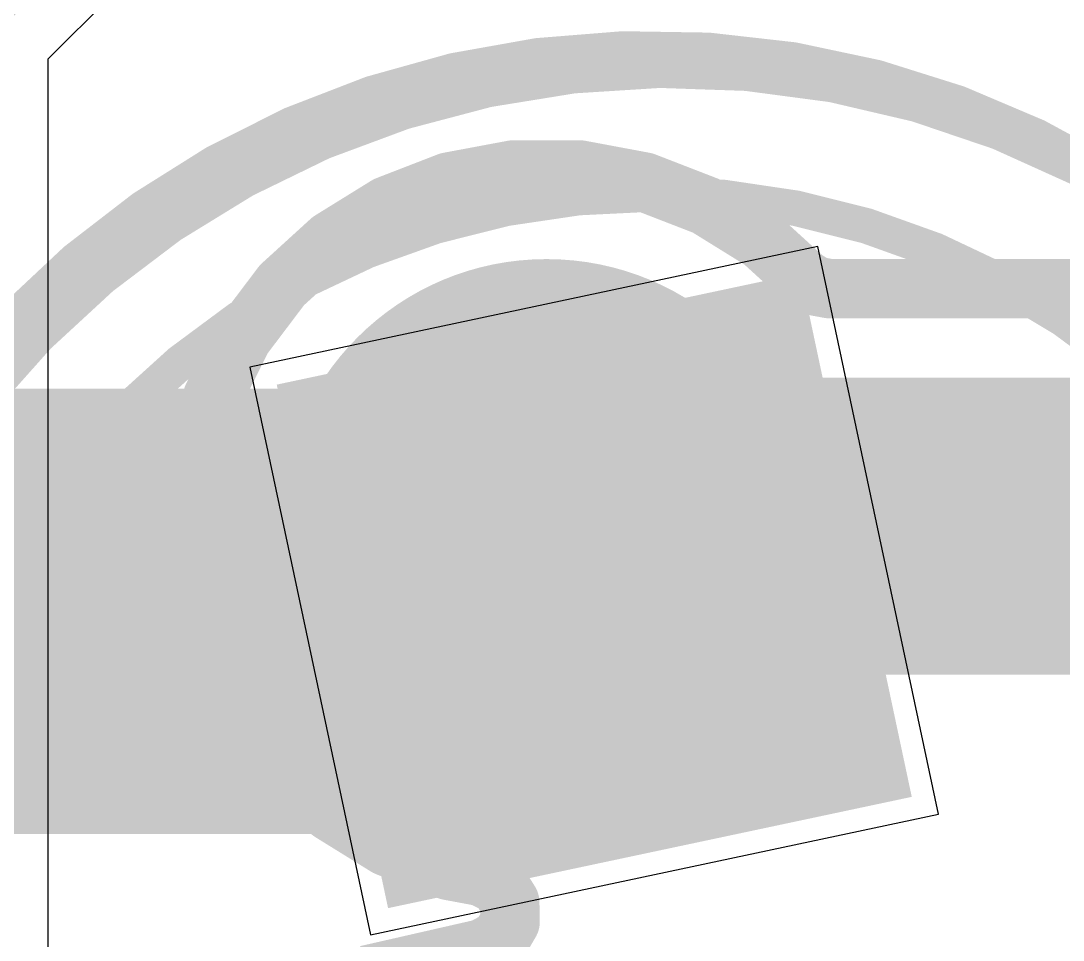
# Model space of a CAD drawing. Header units: inches. Extents: x 0 to 12.4, y -0.6 to 2.2.
# Drawn here: x 0.8692 to 1.0074, y 0.8284 to 0.9503 of the extents above; entities that cross this region are included whole.
import ezdxf

# ---------------------------------------------------------------- set-up
doc = ezdxf.new("R2010")
doc.units = ezdxf.units.IN
doc.header["$MEASUREMENT"] = 0
for name, color, linetype in [('Bottom Layer', 5, 'Continuous'), ('Bottom Solder', 6, 'Continuous'), ('Dimension', 6, 'Continuous'), ('Drill Drawing', 1, 'Continuous'), ('Mechanical 4', 56, 'Continuous'), ('Multi-Layer', 9, 'Continuous'), ('Pad Holes', 156, 'Continuous'), ('Top Layer', 1, 'Continuous'), ('Top Overlay', 2, 'Continuous'), ('Top Solder', 216, 'Continuous')]:
    doc.layers.add(name, color=color, linetype=linetype)

# ---------------------------------------------------------------- blocks, each defined once
blk = doc.blocks.new('IR333_A_49')
at = {"layer": 'Bottom Layer'}
blk.add_hatch(color=5, dxfattribs=at).paths.add_polyline_path([(-0.08149615, 0.03149605), (-0.01850405, 0.03149605), (-0.01850405, -0.03149605), (-0.08149615, -0.03149605)])
at = {"layer": 'Bottom Solder'}
blk.add_hatch(color=6, dxfattribs=at).paths.add_polyline_path([(-0.08549615, 0.03549605), (-0.01450405, 0.03549605), (-0.01450405, -0.03549605), (-0.08549615, -0.03549605)])
at = {"layer": 'Multi-Layer'}
blk.add_hatch(color=9, dxfattribs=at).paths.add_polyline_path([(-0.08149615, 0.03149605), (-0.01850405, 0.03149605), (-0.01850405, -0.03149605), (-0.08149615, -0.03149605)])
at = {"layer": 'Pad Holes'}
h = blk.add_hatch(color=7, dxfattribs=at)
edge = h.paths.add_edge_path()
edge.add_arc((-0.0500001, 0), 0.017717, 0, 360)
at = {"layer": 'Top Layer'}
blk.add_hatch(color=1, dxfattribs=at).paths.add_polyline_path([(-0.08149615, 0.03149605), (-0.01850405, 0.03149605), (-0.01850405, -0.03149605), (-0.08149615, -0.03149605)])
at = {"layer": 'Top Solder'}
blk.add_hatch(color=216, dxfattribs=at).paths.add_polyline_path([(-0.08549615, 0.03549605), (-0.01450405, 0.03549605), (-0.01450405, -0.03549605), (-0.08549615, -0.03549605)])
at = {"layer": 'Top Overlay'}
for points in [[(-0.1181102, 0, 0.005, 0.005, -0.7350501228491367), (0.0970696, 0.0672869, 0.005, 0.005, 0)], [(0.0970696, -0.0672869, 0.005, 0.005, -0.7350501228491367), (-0.1181102, 0, 0.005, 0.005, 0)], [(-0.0500002, -0.061, 0.005, 0.005, 0), (-0.0500001, -0.0409999, 0.005, 0.005, 0)], [(-0.06, -0.051, 0.005, 0.005, 0), (-0.04, -0.0509998, 0.005, 0.005, 0)]]:
    blk.add_lwpolyline(points, format="xyseb", dxfattribs=at)
for points in [[(-0.1193602, 0, 0.0025, 0.0025, 1), (-0.1168602, 0, 0.0025, 0.0025, 1)], [(-0.1193602, 0, 0.0025, 0.0025, 1), (-0.1168602, 0, 0.0025, 0.0025, 1)], [(-0.0512501, -0.0409999, 0.0025, 0.0025, 1), (-0.0487501, -0.0409999, 0.0025, 0.0025, 1)], [(-0.06125, -0.051, 0.0025, 0.0025, 1), (-0.05875, -0.051, 0.0025, 0.0025, 1)], [(-0.04125, -0.0509998, 0.0025, 0.0025, 1), (-0.03875, -0.0509998, 0.0025, 0.0025, 1)], [(-0.0512502, -0.061, 0.0025, 0.0025, 1), (-0.0487502, -0.061, 0.0025, 0.0025, 1)]]:
    blk.add_lwpolyline(points, format="xyseb", close=True, dxfattribs=at)

msp = doc.modelspace()

# ---------------------------------------------------------------- hatches: boundary and pattern name
at = {"layer": 'Dimension'}
h = msp.add_hatch(color=6, dxfattribs=at)
edge = h.paths.add_edge_path()
edge.add_arc((0.9388854, 0.8833016), 0.035433, 0, 360)
h = msp.add_hatch(color=6, dxfattribs=at)
edge = h.paths.add_edge_path()
edge.add_arc((0.9388854, 0.8833016), 0.035433, 0, 360)

# ---------------------------------------------------------------- linework, layer by layer
at = {"layer": 'Bottom Layer'}
for points in [[(0.9424726, 0.872, 0.0590551, 0.0590551, 0), (0.9452167, 0.8747441, 0.0590551, 0.0590551, 0)], [(0.758, 0.872, 0.0590551, 0.0590551, 0), (0.9424726, 0.872, 0.0590551, 0.0590551, 0)]]:
    msp.add_lwpolyline(points, format="xyseb", dxfattribs=at)
for points in [[(0.9304529, 0.8747441, 0.0295275, 0.0295275, 1), (0.9599805, 0.8747441, 0.0295275, 0.0295275, 1)], [(0.9277088, 0.872, 0.0295275, 0.0295275, 1), (0.9572364, 0.872, 0.0295275, 0.0295275, 1)], [(0.9277088, 0.872, 0.0295275, 0.0295275, 1), (0.9572364, 0.872, 0.0295275, 0.0295275, 1)]]:
    msp.add_lwpolyline(points, format="xyseb", close=True, dxfattribs=at)
at = {"layer": 'Dimension'}
for points in [[(0.9261176, 0.9289974, 0.007874, 0.007874, 0), (0.9342841, 0.930524, 0.007874, 0.007874, 0)], [(0.9342841, 0.930524, 0.007874, 0.007874, 0), (0.9342842, 0.930524, 0.007874, 0.007874, 0)], [(0.9342842, 0.930524, 0.007874, 0.007874, 0), (0.9345057, 0.9305654, 0.007874, 0.007874, 0)], [(0.9345057, 0.9305654, 0.007874, 0.007874, 0), (0.943265, 0.9305654, 0.007874, 0.007874, 0)], [(0.943265, 0.9305654, 0.007874, 0.007874, 0), (0.9434865, 0.930524, 0.007874, 0.007874, 0)], [(0.9434865, 0.930524, 0.007874, 0.007874, 0), (0.9434867, 0.930524, 0.007874, 0.007874, 0)], [(0.9434867, 0.930524, 0.007874, 0.007874, 0), (0.9516532, 0.9289974, 0.007874, 0.007874, 0)], [(0.9256853, 0.9288744, 0.007874, 0.007874, 0), (0.9258956, 0.9289559, 0.007874, 0.007874, 0)], [(0.9258956, 0.9289559, 0.007874, 0.007874, 0), (0.9261174, 0.9289974, 0.007874, 0.007874, 0)], [(0.9261174, 0.9289974, 0.007874, 0.007874, 0), (0.9261176, 0.9289974, 0.007874, 0.007874, 0)], [(0.9516532, 0.9289974, 0.007874, 0.007874, 0), (0.9518752, 0.9289559, 0.007874, 0.007874, 0)], [(0.9518752, 0.9289559, 0.007874, 0.007874, 0), (0.9520856, 0.9288744, 0.007874, 0.007874, 0)], [(0.9179382, 0.9258732, 0.007874, 0.007874, 0), (0.9256851, 0.9288743, 0.007874, 0.007874, 0)], [(0.9256851, 0.9288743, 0.007874, 0.007874, 0), (0.9256853, 0.9288744, 0.007874, 0.007874, 0)], [(0.9520856, 0.9288743, 0.007874, 0.007874, 0), (0.9520856, 0.9288744, 0.007874, 0.007874, 0)], [(0.9520856, 0.9288743, 0.007874, 0.007874, 0), (0.9593557, 0.9260579, 0.007874, 0.007874, 0)], [(0.9104724, 0.9212993, 0.007874, 0.007874, 0), (0.9175359, 0.9256728, 0.007874, 0.007874, 0)], [(0.9175359, 0.9256728, 0.007874, 0.007874, 0), (0.9175361, 0.9256729, 0.007874, 0.007874, 0)], [(0.9175361, 0.9256729, 0.007874, 0.007874, 0), (0.9177279, 0.9257917, 0.007874, 0.007874, 0)], [(0.9177279, 0.9257917, 0.007874, 0.007874, 0), (0.917938, 0.9258731, 0.007874, 0.007874, 0)], [(0.917938, 0.9258731, 0.007874, 0.007874, 0), (0.9179382, 0.9258732, 0.007874, 0.007874, 0)], [(0.9593557, 0.9260579, 0.007874, 0.007874, 0), (0.9600429, 0.9257917, 0.007874, 0.007874, 0)], [(0.9600429, 0.9257917, 0.007874, 0.007874, 0), (0.9602348, 0.9256728, 0.007874, 0.007874, 0)], [(0.9602348, 0.9256728, 0.007874, 0.007874, 0), (0.9672984, 0.9212993, 0.007874, 0.007874, 0)], [(0.9039743, 0.9154317, 0.007874, 0.007874, 0), (0.9101139, 0.9210285, 0.007874, 0.007874, 0)], [(0.9101139, 0.9210285, 0.007874, 0.007874, 0), (0.910114, 0.9210287, 0.007874, 0.007874, 0)], [(0.910114, 0.9210287, 0.007874, 0.007874, 0), (0.9102806, 0.9211805, 0.007874, 0.007874, 0)], [(0.9102806, 0.9211805, 0.007874, 0.007874, 0), (0.910472, 0.9212991, 0.007874, 0.007874, 0)], [(0.910472, 0.9212991, 0.007874, 0.007874, 0), (0.9104724, 0.9212993, 0.007874, 0.007874, 0)], [(0.9672984, 0.9212993, 0.007874, 0.007874, 0), (0.9672985, 0.9212992, 0.007874, 0.007874, 0)], [(0.9672985, 0.9212992, 0.007874, 0.007874, 0), (0.9674902, 0.9211805, 0.007874, 0.007874, 0)], [(0.9674902, 0.9211805, 0.007874, 0.007874, 0), (0.9694296, 0.9194124, 0.007874, 0.007874, 0)], [(0.9694296, 0.9194124, 0.007874, 0.007874, 0), (0.9730726, 0.9160915, 0.007874, 0.007874, 0)], [(0.9036716, 0.9150996, 0.007874, 0.007874, 0), (0.9038074, 0.9152794, 0.007874, 0.007874, 0)], [(0.9038074, 0.9152794, 0.007874, 0.007874, 0), (0.9039739, 0.9154313, 0.007874, 0.007874, 0)], [(0.9039739, 0.9154313, 0.007874, 0.007874, 0), (0.9039743, 0.9154317, 0.007874, 0.007874, 0)], [(0.9730726, 0.9160915, 0.007874, 0.007874, 0), (0.9745979, 0.915147, 0.007874, 0.007874, 0)], [(0.9745979, 0.915147, 0.007874, 0.007874, 0), (0.9763615, 0.9148174, 0.007874, 0.007874, 0)], [(0.8986647, 0.9084694, 0.007874, 0.007874, 0), (0.9036713, 0.9150992, 0.007874, 0.007874, 0)], [(0.9036713, 0.9150992, 0.007874, 0.007874, 0), (0.9036716, 0.9150996, 0.007874, 0.007874, 0)], [(0.9763615, 0.9148174, 0.007874, 0.007874, 0), (1.0508518, 0.9148174, 0.007874, 0.007874, 0)], [(0.8984284, 0.9080878, 0.007874, 0.007874, 0), (0.8985288, 0.9082894, 0.007874, 0.007874, 0)], [(0.8985288, 0.9082894, 0.007874, 0.007874, 0), (0.8986644, 0.908469, 0.007874, 0.007874, 0)], [(0.8986644, 0.908469, 0.007874, 0.007874, 0), (0.8986647, 0.9084694, 0.007874, 0.007874, 0)], [(0.894725, 0.9006504, 0.007874, 0.007874, 0), (0.8984282, 0.9080874, 0.007874, 0.007874, 0)], [(0.8984282, 0.9080874, 0.007874, 0.007874, 0), (0.8984284, 0.9080878, 0.007874, 0.007874, 0)], [(0.8924106, 0.8926678, 0.007874, 0.007874, 0), (0.8945626, 0.9002313, 0.007874, 0.007874, 0)], [(0.8945626, 0.9002313, 0.007874, 0.007874, 0), (0.8945628, 0.9002317, 0.007874, 0.007874, 0)], [(0.8945628, 0.9002317, 0.007874, 0.007874, 0), (0.8946244, 0.9004484, 0.007874, 0.007874, 0)], [(0.8946244, 0.9004484, 0.007874, 0.007874, 0), (0.8947248, 0.9006501, 0.007874, 0.007874, 0)], [(0.8947248, 0.9006501, 0.007874, 0.007874, 0), (0.894725, 0.9006504, 0.007874, 0.007874, 0)], [(0.9388854, 0.8833016, 0.0393701, 0.0393701, 0), (1.0475751, 0.8833016, 0.0393701, 0.0393701, 0)], [(0.8917146, 0.8864904, 0.007874, 0.007874, 0), (0.8922065, 0.8917988, 0.007874, 0.007874, 0)], [(0.8922065, 0.8917989, 0.007874, 0.007874, 0), (0.8922273, 0.8920235, 0.007874, 0.007874, 0)], [(0.8922065, 0.8917988, 0.007874, 0.007874, 0), (0.8922065, 0.8917989, 0.007874, 0.007874, 0)], [(0.8922273, 0.8920235, 0.007874, 0.007874, 0), (0.8924106, 0.8926678, 0.007874, 0.007874, 0)], [(0.8914191, 0.8833016, 0.007874, 0.007874, 0), (0.8917146, 0.8864904, 0.007874, 0.007874, 0)], [(0.8914191, 0.8833016, 0.007874, 0.007874, 0), (0.89144, 0.8830769, 0.007874, 0.007874, 0)], [(0.89144, 0.8830769, 0.007874, 0.007874, 0), (0.8921918, 0.8749632, 0.007874, 0.007874, 0)], [(0.8921918, 0.8749632, 0.007874, 0.007874, 0), (0.8922273, 0.8745797, 0.007874, 0.007874, 0)], [(0.8922273, 0.8745797, 0.007874, 0.007874, 0), (0.8922891, 0.8743626, 0.007874, 0.007874, 0)], [(0.8922891, 0.8743626, 0.007874, 0.007874, 0), (0.8945626, 0.866372, 0.007874, 0.007874, 0)], [(0.8945626, 0.866372, 0.007874, 0.007874, 0), (0.8945627, 0.8663717, 0.007874, 0.007874, 0)], [(0.8945627, 0.8663717, 0.007874, 0.007874, 0), (0.8946244, 0.8661548, 0.007874, 0.007874, 0)], [(0.8946244, 0.8661548, 0.007874, 0.007874, 0), (0.8947249, 0.8659531, 0.007874, 0.007874, 0)], [(0.8947249, 0.8659531, 0.007874, 0.007874, 0), (0.894725, 0.8659529, 0.007874, 0.007874, 0)], [(0.894725, 0.8659529, 0.007874, 0.007874, 0), (0.8984282, 0.8585158, 0.007874, 0.007874, 0)], [(0.8984282, 0.8585158, 0.007874, 0.007874, 0), (0.8984283, 0.8585157, 0.007874, 0.007874, 0)], [(0.8984283, 0.8585157, 0.007874, 0.007874, 0), (0.8985288, 0.8583139, 0.007874, 0.007874, 0)], [(0.8985288, 0.8583139, 0.007874, 0.007874, 0), (0.8986646, 0.8581341, 0.007874, 0.007874, 0)], [(0.8986646, 0.8581341, 0.007874, 0.007874, 0), (0.8986647, 0.8581339, 0.007874, 0.007874, 0)], [(0.8986647, 0.8581339, 0.007874, 0.007874, 0), (0.9036713, 0.8515041, 0.007874, 0.007874, 0)], [(0.9036713, 0.8515041, 0.007874, 0.007874, 0), (0.9036715, 0.8515039, 0.007874, 0.007874, 0)], [(0.9036715, 0.8515039, 0.007874, 0.007874, 0), (0.9038074, 0.8513238, 0.007874, 0.007874, 0)], [(0.9038074, 0.8513238, 0.007874, 0.007874, 0), (0.9039742, 0.8511718, 0.007874, 0.007874, 0)], [(0.9039742, 0.8511718, 0.007874, 0.007874, 0), (0.9039743, 0.8511716, 0.007874, 0.007874, 0)], [(0.9039743, 0.8511716, 0.007874, 0.007874, 0), (0.9061325, 0.8492042, 0.007874, 0.007874, 0)], [(0.9061325, 0.8492042, 0.007874, 0.007874, 0), (0.9102806, 0.8454227, 0.007874, 0.007874, 0)], [(0.9102806, 0.8454227, 0.007874, 0.007874, 0), (0.9177279, 0.8408116, 0.007874, 0.007874, 0)], [(0.9177279, 0.8408116, 0.007874, 0.007874, 0), (0.9258956, 0.8376474, 0.007874, 0.007874, 0)], [(0.9258956, 0.8376474, 0.007874, 0.007874, 0), (0.930233, 0.8368366, 0.007874, 0.007874, 0)], [(0.930233, 0.8368366, 0.007874, 0.007874, 0), (0.9325962, 0.8356715, 0.007874, 0.007874, 0)], [(0.9325962, 0.8356715, 0.007874, 0.007874, 0), (0.9340097, 0.8334479, 0.007874, 0.007874, 0)], [(0.9340097, 0.8334479, 0.007874, 0.007874, 0), (0.9340618, 0.8308136, 0.007874, 0.007874, 0)], [(0.9327374, 0.8285359, 0.007874, 0.007874, 0), (0.9340618, 0.8308136, 0.007874, 0.007874, 0)], [(0.9304221, 0.8272783, 0.007874, 0.007874, 0), (0.9327374, 0.8285359, 0.007874, 0.007874, 0)], [(0.9150487, 0.82377, 0.007874, 0.007874, 0), (0.9304221, 0.8272783, 0.007874, 0.007874, 0)]]:
    msp.add_lwpolyline(points, format="xyseb", dxfattribs=at)
for points in [[(0.9323156, 0.930524, 0.003937, 0.003937, 1), (0.9362526, 0.930524, 0.003937, 0.003937, 1)], [(0.9323156, 0.930524, 0.003937, 0.003937, 1), (0.9362526, 0.930524, 0.003937, 0.003937, 1)], [(0.9323157, 0.930524, 0.003937, 0.003937, 1), (0.9362527, 0.930524, 0.003937, 0.003937, 1)], [(0.9323157, 0.930524, 0.003937, 0.003937, 1), (0.9362527, 0.930524, 0.003937, 0.003937, 1)], [(0.9325372, 0.9305654, 0.003937, 0.003937, 1), (0.9364742, 0.9305654, 0.003937, 0.003937, 1)], [(0.9325372, 0.9305654, 0.003937, 0.003937, 1), (0.9364742, 0.9305654, 0.003937, 0.003937, 1)], [(0.9412965, 0.9305654, 0.003937, 0.003937, 1), (0.9452335, 0.9305654, 0.003937, 0.003937, 1)], [(0.9412965, 0.9305654, 0.003937, 0.003937, 1), (0.9452335, 0.9305654, 0.003937, 0.003937, 1)], [(0.941518, 0.930524, 0.003937, 0.003937, 1), (0.945455, 0.930524, 0.003937, 0.003937, 1)], [(0.941518, 0.930524, 0.003937, 0.003937, 1), (0.945455, 0.930524, 0.003937, 0.003937, 1)], [(0.9415182, 0.930524, 0.003937, 0.003937, 1), (0.9454552, 0.930524, 0.003937, 0.003937, 1)], [(0.9415182, 0.930524, 0.003937, 0.003937, 1), (0.9454552, 0.930524, 0.003937, 0.003937, 1)], [(0.9239271, 0.9289559, 0.003937, 0.003937, 1), (0.9278641, 0.9289559, 0.003937, 0.003937, 1)], [(0.9239271, 0.9289559, 0.003937, 0.003937, 1), (0.9278641, 0.9289559, 0.003937, 0.003937, 1)], [(0.9241489, 0.9289974, 0.003937, 0.003937, 1), (0.9280859, 0.9289974, 0.003937, 0.003937, 1)], [(0.9241489, 0.9289974, 0.003937, 0.003937, 1), (0.9280859, 0.9289974, 0.003937, 0.003937, 1)], [(0.9241491, 0.9289974, 0.003937, 0.003937, 1), (0.9280861, 0.9289974, 0.003937, 0.003937, 1)], [(0.9241491, 0.9289974, 0.003937, 0.003937, 1), (0.9280861, 0.9289974, 0.003937, 0.003937, 1)], [(0.9496847, 0.9289974, 0.003937, 0.003937, 1), (0.9536217, 0.9289974, 0.003937, 0.003937, 1)], [(0.9496847, 0.9289974, 0.003937, 0.003937, 1), (0.9536217, 0.9289974, 0.003937, 0.003937, 1)], [(0.9499067, 0.9289559, 0.003937, 0.003937, 1), (0.9538437, 0.9289559, 0.003937, 0.003937, 1)], [(0.9499067, 0.9289559, 0.003937, 0.003937, 1), (0.9538437, 0.9289559, 0.003937, 0.003937, 1)], [(0.9237166, 0.9288743, 0.003937, 0.003937, 1), (0.9276536, 0.9288743, 0.003937, 0.003937, 1)], [(0.9237166, 0.9288743, 0.003937, 0.003937, 1), (0.9276536, 0.9288743, 0.003937, 0.003937, 1)], [(0.9237168, 0.9288744, 0.003937, 0.003937, 1), (0.9276538, 0.9288744, 0.003937, 0.003937, 1)], [(0.9237168, 0.9288744, 0.003937, 0.003937, 1), (0.9276538, 0.9288744, 0.003937, 0.003937, 1)], [(0.9501171, 0.9288744, 0.003937, 0.003937, 1), (0.9540541, 0.9288744, 0.003937, 0.003937, 1)], [(0.9501171, 0.9288744, 0.003937, 0.003937, 1), (0.9540541, 0.9288744, 0.003937, 0.003937, 1)], [(0.9501171, 0.9288743, 0.003937, 0.003937, 1), (0.9540541, 0.9288743, 0.003937, 0.003937, 1)], [(0.9501171, 0.9288743, 0.003937, 0.003937, 1), (0.9540541, 0.9288743, 0.003937, 0.003937, 1)], [(0.9155674, 0.9256728, 0.003937, 0.003937, 1), (0.9195044, 0.9256728, 0.003937, 0.003937, 1)], [(0.9155674, 0.9256728, 0.003937, 0.003937, 1), (0.9195044, 0.9256728, 0.003937, 0.003937, 1)], [(0.9155676, 0.9256729, 0.003937, 0.003937, 1), (0.9195046, 0.9256729, 0.003937, 0.003937, 1)], [(0.9155676, 0.9256729, 0.003937, 0.003937, 1), (0.9195046, 0.9256729, 0.003937, 0.003937, 1)], [(0.9157594, 0.9257917, 0.003937, 0.003937, 1), (0.9196964, 0.9257917, 0.003937, 0.003937, 1)], [(0.9157594, 0.9257917, 0.003937, 0.003937, 1), (0.9196964, 0.9257917, 0.003937, 0.003937, 1)], [(0.9159695, 0.9258731, 0.003937, 0.003937, 1), (0.9199065, 0.9258731, 0.003937, 0.003937, 1)], [(0.9159695, 0.9258731, 0.003937, 0.003937, 1), (0.9199065, 0.9258731, 0.003937, 0.003937, 1)], [(0.9159697, 0.9258732, 0.003937, 0.003937, 1), (0.9199067, 0.9258732, 0.003937, 0.003937, 1)], [(0.9159697, 0.9258732, 0.003937, 0.003937, 1), (0.9199067, 0.9258732, 0.003937, 0.003937, 1)], [(0.9573872, 0.9260579, 0.003937, 0.003937, 1), (0.9613242, 0.9260579, 0.003937, 0.003937, 1)], [(0.9573872, 0.9260579, 0.003937, 0.003937, 1), (0.9613242, 0.9260579, 0.003937, 0.003937, 1)], [(0.9580744, 0.9257917, 0.003937, 0.003937, 1), (0.9620114, 0.9257917, 0.003937, 0.003937, 1)], [(0.9580744, 0.9257917, 0.003937, 0.003937, 1), (0.9620114, 0.9257917, 0.003937, 0.003937, 1)], [(0.9582663, 0.9256728, 0.003937, 0.003937, 1), (0.9622033, 0.9256728, 0.003937, 0.003937, 1)], [(0.9582663, 0.9256728, 0.003937, 0.003937, 1), (0.9622033, 0.9256728, 0.003937, 0.003937, 1)], [(0.9081454, 0.9210285, 0.003937, 0.003937, 1), (0.9120824, 0.9210285, 0.003937, 0.003937, 1)], [(0.9081454, 0.9210285, 0.003937, 0.003937, 1), (0.9120824, 0.9210285, 0.003937, 0.003937, 1)], [(0.9081455, 0.9210287, 0.003937, 0.003937, 1), (0.9120825, 0.9210287, 0.003937, 0.003937, 1)], [(0.9081455, 0.9210287, 0.003937, 0.003937, 1), (0.9120825, 0.9210287, 0.003937, 0.003937, 1)], [(0.9083121, 0.9211805, 0.003937, 0.003937, 1), (0.9122491, 0.9211805, 0.003937, 0.003937, 1)], [(0.9083121, 0.9211805, 0.003937, 0.003937, 1), (0.9122491, 0.9211805, 0.003937, 0.003937, 1)], [(0.9085035, 0.9212991, 0.003937, 0.003937, 1), (0.9124405, 0.9212991, 0.003937, 0.003937, 1)], [(0.9085035, 0.9212991, 0.003937, 0.003937, 1), (0.9124405, 0.9212991, 0.003937, 0.003937, 1)], [(0.9085039, 0.9212993, 0.003937, 0.003937, 1), (0.9124409, 0.9212993, 0.003937, 0.003937, 1)], [(0.9085039, 0.9212993, 0.003937, 0.003937, 1), (0.9124409, 0.9212993, 0.003937, 0.003937, 1)], [(0.9653299, 0.9212993, 0.003937, 0.003937, 1), (0.9692669, 0.9212993, 0.003937, 0.003937, 1)], [(0.9653299, 0.9212993, 0.003937, 0.003937, 1), (0.9692669, 0.9212993, 0.003937, 0.003937, 1)], [(0.96533, 0.9212992, 0.003937, 0.003937, 1), (0.969267, 0.9212992, 0.003937, 0.003937, 1)], [(0.96533, 0.9212992, 0.003937, 0.003937, 1), (0.969267, 0.9212992, 0.003937, 0.003937, 1)], [(0.9655217, 0.9211805, 0.003937, 0.003937, 1), (0.9694587, 0.9211805, 0.003937, 0.003937, 1)], [(0.9655217, 0.9211805, 0.003937, 0.003937, 1), (0.9694587, 0.9211805, 0.003937, 0.003937, 1)], [(0.9674611, 0.9194124, 0.003937, 0.003937, 1), (0.9713981, 0.9194124, 0.003937, 0.003937, 1)], [(0.9674611, 0.9194124, 0.003937, 0.003937, 1), (0.9713981, 0.9194124, 0.003937, 0.003937, 1)], [(0.9018389, 0.9152794, 0.003937, 0.003937, 1), (0.9057759, 0.9152794, 0.003937, 0.003937, 1)], [(0.9018389, 0.9152794, 0.003937, 0.003937, 1), (0.9057759, 0.9152794, 0.003937, 0.003937, 1)], [(0.9020054, 0.9154313, 0.003937, 0.003937, 1), (0.9059424, 0.9154313, 0.003937, 0.003937, 1)], [(0.9020054, 0.9154313, 0.003937, 0.003937, 1), (0.9059424, 0.9154313, 0.003937, 0.003937, 1)], [(0.9020058, 0.9154317, 0.003937, 0.003937, 1), (0.9059428, 0.9154317, 0.003937, 0.003937, 1)], [(0.9020058, 0.9154317, 0.003937, 0.003937, 1), (0.9059428, 0.9154317, 0.003937, 0.003937, 1)], [(0.9711041, 0.9160915, 0.003937, 0.003937, 1), (0.9750411, 0.9160915, 0.003937, 0.003937, 1)], [(0.9711041, 0.9160915, 0.003937, 0.003937, 1), (0.9750411, 0.9160915, 0.003937, 0.003937, 1)], [(0.9726294, 0.915147, 0.003937, 0.003937, 1), (0.9765664, 0.915147, 0.003937, 0.003937, 1)], [(0.9726294, 0.915147, 0.003937, 0.003937, 1), (0.9765664, 0.915147, 0.003937, 0.003937, 1)], [(0.9017028, 0.9150992, 0.003937, 0.003937, 1), (0.9056398, 0.9150992, 0.003937, 0.003937, 1)], [(0.9017028, 0.9150992, 0.003937, 0.003937, 1), (0.9056398, 0.9150992, 0.003937, 0.003937, 1)], [(0.9017031, 0.9150996, 0.003937, 0.003937, 1), (0.9056401, 0.9150996, 0.003937, 0.003937, 1)], [(0.9017031, 0.9150996, 0.003937, 0.003937, 1), (0.9056401, 0.9150996, 0.003937, 0.003937, 1)], [(0.974393, 0.9148174, 0.003937, 0.003937, 1), (0.97833, 0.9148174, 0.003937, 0.003937, 1)], [(0.974393, 0.9148174, 0.003937, 0.003937, 1), (0.97833, 0.9148174, 0.003937, 0.003937, 1)], [(0.8965603, 0.9082894, 0.003937, 0.003937, 1), (0.9004973, 0.9082894, 0.003937, 0.003937, 1)], [(0.8965603, 0.9082894, 0.003937, 0.003937, 1), (0.9004973, 0.9082894, 0.003937, 0.003937, 1)], [(0.8966959, 0.908469, 0.003937, 0.003937, 1), (0.9006329, 0.908469, 0.003937, 0.003937, 1)], [(0.8966959, 0.908469, 0.003937, 0.003937, 1), (0.9006329, 0.908469, 0.003937, 0.003937, 1)], [(0.8966962, 0.9084694, 0.003937, 0.003937, 1), (0.9006332, 0.9084694, 0.003937, 0.003937, 1)], [(0.8966962, 0.9084694, 0.003937, 0.003937, 1), (0.9006332, 0.9084694, 0.003937, 0.003937, 1)], [(0.8964597, 0.9080874, 0.003937, 0.003937, 1), (0.9003967, 0.9080874, 0.003937, 0.003937, 1)], [(0.8964597, 0.9080874, 0.003937, 0.003937, 1), (0.9003967, 0.9080874, 0.003937, 0.003937, 1)], [(0.8964599, 0.9080878, 0.003937, 0.003937, 1), (0.9003969, 0.9080878, 0.003937, 0.003937, 1)], [(0.8964599, 0.9080878, 0.003937, 0.003937, 1), (0.9003969, 0.9080878, 0.003937, 0.003937, 1)], [(0.8925941, 0.9002313, 0.003937, 0.003937, 1), (0.8965311, 0.9002313, 0.003937, 0.003937, 1)], [(0.8925941, 0.9002313, 0.003937, 0.003937, 1), (0.8965311, 0.9002313, 0.003937, 0.003937, 1)], [(0.8925943, 0.9002317, 0.003937, 0.003937, 1), (0.8965313, 0.9002317, 0.003937, 0.003937, 1)], [(0.8925943, 0.9002317, 0.003937, 0.003937, 1), (0.8965313, 0.9002317, 0.003937, 0.003937, 1)], [(0.8926559, 0.9004484, 0.003937, 0.003937, 1), (0.8965929, 0.9004484, 0.003937, 0.003937, 1)], [(0.8926559, 0.9004484, 0.003937, 0.003937, 1), (0.8965929, 0.9004484, 0.003937, 0.003937, 1)], [(0.8927563, 0.9006501, 0.003937, 0.003937, 1), (0.8966933, 0.9006501, 0.003937, 0.003937, 1)], [(0.8927563, 0.9006501, 0.003937, 0.003937, 1), (0.8966933, 0.9006501, 0.003937, 0.003937, 1)], [(0.8927565, 0.9006504, 0.003937, 0.003937, 1), (0.8966935, 0.9006504, 0.003937, 0.003937, 1)], [(0.8927565, 0.9006504, 0.003937, 0.003937, 1), (0.8966935, 0.9006504, 0.003937, 0.003937, 1)], [(0.9290429, 0.8833016, 0.019685, 0.019685, 1), (0.9487279, 0.8833016, 0.019685, 0.019685, 1)], [(0.890238, 0.8917989, 0.003937, 0.003937, 1), (0.894175, 0.8917989, 0.003937, 0.003937, 1)], [(0.890238, 0.8917989, 0.003937, 0.003937, 1), (0.894175, 0.8917989, 0.003937, 0.003937, 1)], [(0.890238, 0.8917988, 0.003937, 0.003937, 1), (0.894175, 0.8917988, 0.003937, 0.003937, 1)], [(0.890238, 0.8917988, 0.003937, 0.003937, 1), (0.894175, 0.8917988, 0.003937, 0.003937, 1)], [(0.8902588, 0.8920235, 0.003937, 0.003937, 1), (0.8941958, 0.8920235, 0.003937, 0.003937, 1)], [(0.8902588, 0.8920235, 0.003937, 0.003937, 1), (0.8941958, 0.8920235, 0.003937, 0.003937, 1)], [(0.8904421, 0.8926678, 0.003937, 0.003937, 1), (0.8943791, 0.8926678, 0.003937, 0.003937, 1)], [(0.8904421, 0.8926678, 0.003937, 0.003937, 1), (0.8943791, 0.8926678, 0.003937, 0.003937, 1)], [(0.8897461, 0.8864904, 0.003937, 0.003937, 1), (0.8936831, 0.8864904, 0.003937, 0.003937, 1)], [(0.8897461, 0.8864904, 0.003937, 0.003937, 1), (0.8936831, 0.8864904, 0.003937, 0.003937, 1)], [(0.8894506, 0.8833016, 0.003937, 0.003937, 1), (0.8933876, 0.8833016, 0.003937, 0.003937, 1)], [(0.8894506, 0.8833016, 0.003937, 0.003937, 1), (0.8933876, 0.8833016, 0.003937, 0.003937, 1)], [(0.8894715, 0.8830769, 0.003937, 0.003937, 1), (0.8934085, 0.8830769, 0.003937, 0.003937, 1)], [(0.8894715, 0.8830769, 0.003937, 0.003937, 1), (0.8934085, 0.8830769, 0.003937, 0.003937, 1)], [(0.8902233, 0.8749632, 0.003937, 0.003937, 1), (0.8941603, 0.8749632, 0.003937, 0.003937, 1)], [(0.8902233, 0.8749632, 0.003937, 0.003937, 1), (0.8941603, 0.8749632, 0.003937, 0.003937, 1)], [(0.8902588, 0.8745797, 0.003937, 0.003937, 1), (0.8941958, 0.8745797, 0.003937, 0.003937, 1)], [(0.8902588, 0.8745797, 0.003937, 0.003937, 1), (0.8941958, 0.8745797, 0.003937, 0.003937, 1)], [(0.8903206, 0.8743626, 0.003937, 0.003937, 1), (0.8942576, 0.8743626, 0.003937, 0.003937, 1)], [(0.8903206, 0.8743626, 0.003937, 0.003937, 1), (0.8942576, 0.8743626, 0.003937, 0.003937, 1)], [(0.8925941, 0.866372, 0.003937, 0.003937, 1), (0.8965311, 0.866372, 0.003937, 0.003937, 1)], [(0.8925941, 0.866372, 0.003937, 0.003937, 1), (0.8965311, 0.866372, 0.003937, 0.003937, 1)], [(0.8925942, 0.8663717, 0.003937, 0.003937, 1), (0.8965312, 0.8663717, 0.003937, 0.003937, 1)], [(0.8925942, 0.8663717, 0.003937, 0.003937, 1), (0.8965312, 0.8663717, 0.003937, 0.003937, 1)], [(0.8926559, 0.8661548, 0.003937, 0.003937, 1), (0.8965929, 0.8661548, 0.003937, 0.003937, 1)], [(0.8926559, 0.8661548, 0.003937, 0.003937, 1), (0.8965929, 0.8661548, 0.003937, 0.003937, 1)], [(0.8927564, 0.8659531, 0.003937, 0.003937, 1), (0.8966934, 0.8659531, 0.003937, 0.003937, 1)], [(0.8927564, 0.8659531, 0.003937, 0.003937, 1), (0.8966934, 0.8659531, 0.003937, 0.003937, 1)], [(0.8927565, 0.8659529, 0.003937, 0.003937, 1), (0.8966935, 0.8659529, 0.003937, 0.003937, 1)], [(0.8927565, 0.8659529, 0.003937, 0.003937, 1), (0.8966935, 0.8659529, 0.003937, 0.003937, 1)], [(0.8964597, 0.8585158, 0.003937, 0.003937, 1), (0.9003967, 0.8585158, 0.003937, 0.003937, 1)], [(0.8964597, 0.8585158, 0.003937, 0.003937, 1), (0.9003967, 0.8585158, 0.003937, 0.003937, 1)], [(0.8964598, 0.8585157, 0.003937, 0.003937, 1), (0.9003968, 0.8585157, 0.003937, 0.003937, 1)], [(0.8964598, 0.8585157, 0.003937, 0.003937, 1), (0.9003968, 0.8585157, 0.003937, 0.003937, 1)], [(0.8965603, 0.8583139, 0.003937, 0.003937, 1), (0.9004973, 0.8583139, 0.003937, 0.003937, 1)], [(0.8965603, 0.8583139, 0.003937, 0.003937, 1), (0.9004973, 0.8583139, 0.003937, 0.003937, 1)], [(0.8966961, 0.8581341, 0.003937, 0.003937, 1), (0.9006331, 0.8581341, 0.003937, 0.003937, 1)], [(0.8966961, 0.8581341, 0.003937, 0.003937, 1), (0.9006331, 0.8581341, 0.003937, 0.003937, 1)], [(0.8966962, 0.8581339, 0.003937, 0.003937, 1), (0.9006332, 0.8581339, 0.003937, 0.003937, 1)], [(0.8966962, 0.8581339, 0.003937, 0.003937, 1), (0.9006332, 0.8581339, 0.003937, 0.003937, 1)], [(0.9017028, 0.8515041, 0.003937, 0.003937, 1), (0.9056398, 0.8515041, 0.003937, 0.003937, 1)], [(0.9017028, 0.8515041, 0.003937, 0.003937, 1), (0.9056398, 0.8515041, 0.003937, 0.003937, 1)], [(0.901703, 0.8515039, 0.003937, 0.003937, 1), (0.90564, 0.8515039, 0.003937, 0.003937, 1)], [(0.901703, 0.8515039, 0.003937, 0.003937, 1), (0.90564, 0.8515039, 0.003937, 0.003937, 1)], [(0.9018389, 0.8513238, 0.003937, 0.003937, 1), (0.9057759, 0.8513238, 0.003937, 0.003937, 1)], [(0.9018389, 0.8513238, 0.003937, 0.003937, 1), (0.9057759, 0.8513238, 0.003937, 0.003937, 1)], [(0.9020057, 0.8511718, 0.003937, 0.003937, 1), (0.9059427, 0.8511718, 0.003937, 0.003937, 1)], [(0.9020057, 0.8511718, 0.003937, 0.003937, 1), (0.9059427, 0.8511718, 0.003937, 0.003937, 1)], [(0.9020058, 0.8511716, 0.003937, 0.003937, 1), (0.9059428, 0.8511716, 0.003937, 0.003937, 1)], [(0.9020058, 0.8511716, 0.003937, 0.003937, 1), (0.9059428, 0.8511716, 0.003937, 0.003937, 1)], [(0.904164, 0.8492042, 0.003937, 0.003937, 1), (0.908101, 0.8492042, 0.003937, 0.003937, 1)], [(0.904164, 0.8492042, 0.003937, 0.003937, 1), (0.908101, 0.8492042, 0.003937, 0.003937, 1)], [(0.9083121, 0.8454227, 0.003937, 0.003937, 1), (0.9122491, 0.8454227, 0.003937, 0.003937, 1)], [(0.9083121, 0.8454227, 0.003937, 0.003937, 1), (0.9122491, 0.8454227, 0.003937, 0.003937, 1)], [(0.9157594, 0.8408116, 0.003937, 0.003937, 1), (0.9196964, 0.8408116, 0.003937, 0.003937, 1)], [(0.9157594, 0.8408116, 0.003937, 0.003937, 1), (0.9196964, 0.8408116, 0.003937, 0.003937, 1)], [(0.9239271, 0.8376474, 0.003937, 0.003937, 1), (0.9278641, 0.8376474, 0.003937, 0.003937, 1)], [(0.9239271, 0.8376474, 0.003937, 0.003937, 1), (0.9278641, 0.8376474, 0.003937, 0.003937, 1)], [(0.9282645, 0.8368366, 0.003937, 0.003937, 1), (0.9322015, 0.8368366, 0.003937, 0.003937, 1)], [(0.9282645, 0.8368366, 0.003937, 0.003937, 1), (0.9322015, 0.8368366, 0.003937, 0.003937, 1)], [(0.9306277, 0.8356715, 0.003937, 0.003937, 1), (0.9345647, 0.8356715, 0.003937, 0.003937, 1)], [(0.9306277, 0.8356715, 0.003937, 0.003937, 1), (0.9345647, 0.8356715, 0.003937, 0.003937, 1)], [(0.9320412, 0.8334479, 0.003937, 0.003937, 1), (0.9359782, 0.8334479, 0.003937, 0.003937, 1)], [(0.9320412, 0.8334479, 0.003937, 0.003937, 1), (0.9359782, 0.8334479, 0.003937, 0.003937, 1)], [(0.9320933, 0.8308136, 0.003937, 0.003937, 1), (0.9360303, 0.8308136, 0.003937, 0.003937, 1)], [(0.9320933, 0.8308136, 0.003937, 0.003937, 1), (0.9360303, 0.8308136, 0.003937, 0.003937, 1)], [(0.9307689, 0.8285359, 0.003937, 0.003937, 1), (0.9347059, 0.8285359, 0.003937, 0.003937, 1)], [(0.9307689, 0.8285359, 0.003937, 0.003937, 1), (0.9347059, 0.8285359, 0.003937, 0.003937, 1)], [(0.9284536, 0.8272783, 0.003937, 0.003937, 1), (0.9323906, 0.8272783, 0.003937, 0.003937, 1)], [(0.9284536, 0.8272783, 0.003937, 0.003937, 1), (0.9323906, 0.8272783, 0.003937, 0.003937, 1)]]:
    msp.add_lwpolyline(points, format="xyseb", close=True, dxfattribs=at)
at = {"layer": 'Drill Drawing'}
for points in [[(0.9552167, 0.8747441, 0.002, 0.002, 1), (0.9352167, 0.8747441, 0.002, 0.002, 1)], [(0.9347167, 0.8747441, 0.001, 0.001, 1), (0.9357167, 0.8747441, 0.001, 0.001, 1)], [(0.9547167, 0.8747441, 0.001, 0.001, 1), (0.9557167, 0.8747441, 0.001, 0.001, 1)]]:
    msp.add_lwpolyline(points, format="xyseb", close=True, dxfattribs=at)
at = {"layer": 'Mechanical 4'}
for points in [[(0.9265594, 0.943706, 0.0047244, 0.0047244, -0.759730218944034), (1.0344867, 0.744214, 0.0047244, 0.0047244, 0)], [(0.9158954, 0.7171511, 0.0047244, 0.0047244, -0.7597293788821632), (0.926595, 0.943714, 0.0047244, 0.0047244, 0)]]:
    msp.add_lwpolyline(points, format="xyseb", dxfattribs=at)
for points in [[(0.9253783, 0.943706, 0.0023622, 0.0023622, 1), (0.9277405, 0.943706, 0.0023622, 0.0023622, 1)], [(0.9254139, 0.943714, 0.0023622, 0.0023622, 1), (0.9277761, 0.943714, 0.0023622, 0.0023622, 1)], [(1.0511925, 0.8289439, 0.0047244, 0.0047244, 1), (0.8543421, 0.8289439, 0.0047244, 0.0047244, 1)]]:
    msp.add_lwpolyline(points, format="xyseb", close=True, dxfattribs=at)
at = {"layer": 'Top Layer'}
for p, q in [((0.8728015, 0.9452883), (0.912605, 0.9850917)), ((0.8728015, 0.6977117), (0.8728015, 0.9452883)), ((0.9748677, 0.9204026), (0.8995582, 0.9043951)), ((0.9908752, 0.8450931), (0.9748677, 0.9204026)), ((0.8995582, 0.9043951), (0.9155657, 0.8290856)), ((0.9155657, 0.8290856), (0.9908752, 0.8450931))]:
    msp.add_line(p, q, dxfattribs=at)
msp.add_lwpolyline([(0.8455685, 0.9565685, 0.04, 0.04, 0), (0.9013247, 1.0123247, 0.04, 0.04, 0)], format="xyseb", dxfattribs=at)

# ---------------------------------------------------------------- block references
at = {"rotation": 282}
msp.add_blockref('IR333_A_49', (0.9556123, 0.8258366), dxfattribs=at)

doc.saveas('drawing.dxf')
